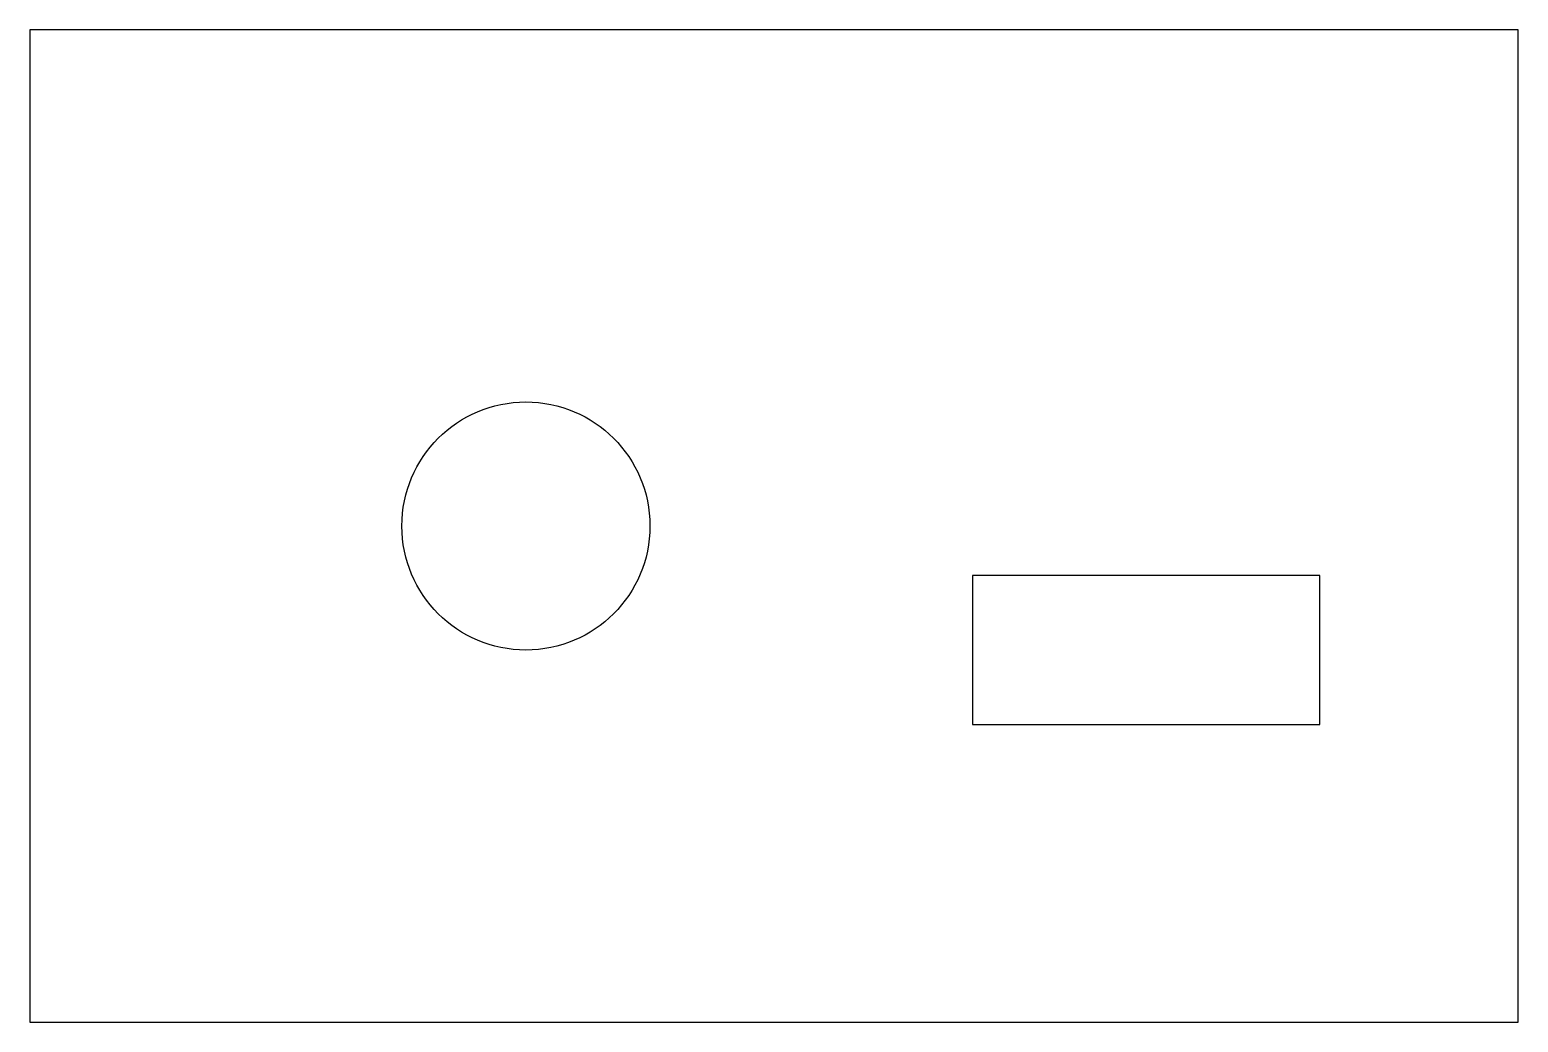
# Model space of a CAD drawing. Header units: millimetres. Extents: x 0 to 60, y 0 to 40.
import ezdxf

# ---------------------------------------------------------------- set-up
doc = ezdxf.new("R2010")
doc.units = ezdxf.units.MM
doc.layers.add('Schablone', color=7, linetype='CONTINUOUS')

msp = doc.modelspace()

# ---------------------------------------------------------------- linework, layer by layer
at = {"layer": 'Schablone'}
for p, q in [((60, 40), (0, 40)), ((0, 40), (0, 0)), ((60, 0), (60, 40)), ((52, 18), (38, 18)), ((38, 18), (38, 12)), ((52, 12), (52, 18)), ((38, 12), (52, 12)), ((0, 0), (60, 0))]:
    msp.add_line(p, q, dxfattribs=at)
msp.add_circle((20, 20), 5, dxfattribs=at)

doc.saveas('drawing.dxf')
